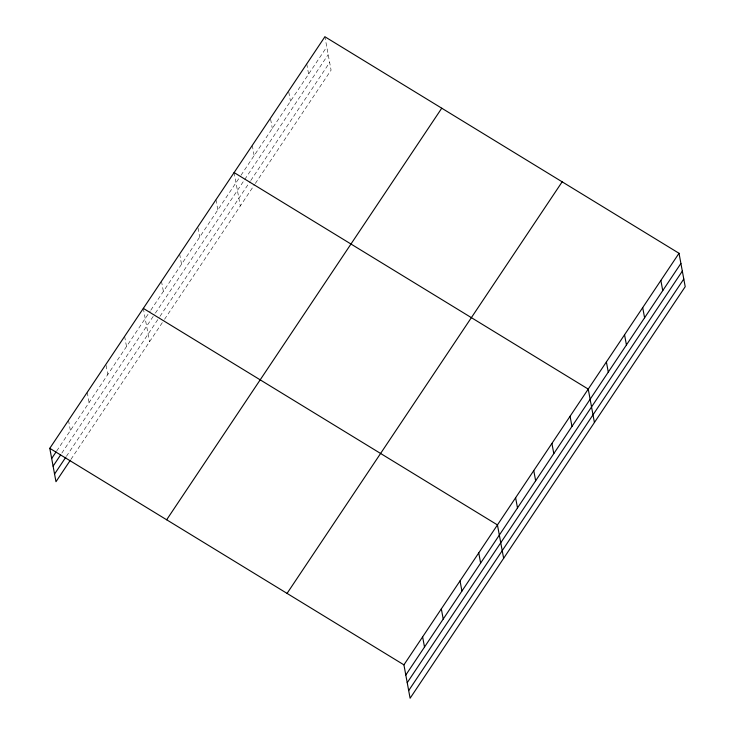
<?xml version="1.0" encoding="UTF-8"?>
<svg xmlns="http://www.w3.org/2000/svg" width="735" height="735" viewBox="0 0 735 735"><rect width="100%" height="100%" fill="white"/><g stroke="black" fill="none" stroke-linecap="round" stroke-linejoin="round"><path stroke-width="0.55" stroke-dasharray="3.67 2.76" d="M56.668 451.033L150.216 311.07M150.85 310.133L240.382 176.189M241.006 175.252L326.781 46.921M61.823 453.1L154.773 314.047M155.397 313.11L328.196 54.583M66.407 456.334L159.366 317.263M159.991 316.326L250.148 181.444M250.773 180.507L329.666 62.484M70.946 459.329L163.914 320.239M164.539 319.302L254.696 184.421M255.33 183.484L331.081 70.147L324.898 36.75M306.734 63.917L308.617 74.088M288.772 92.095L290.463 101.246M270.609 119.263L272.308 128.414M252.27 145.401L254.154 155.581M234.107 172.569L240.299 205.965M215.952 199.736L217.836 209.907M197.981 227.914L199.681 237.065M179.643 254.062L181.527 264.233M161.479 281.229L163.372 291.4M143.325 308.388L149.517 341.784M124.619 336.373L126.503 346.543M106.097 365.378L107.797 374.538M87.208 392.352L89.091 402.523M68.502 420.337L70.385 430.508"/><path stroke-width="1.1" d="M70.321 460.266L55.979 481.719L49.787 448.322L324.898 36.75L679.021 253.281L685.213 286.678L410.102 698.25L403.919 664.853L679.021 253.281M51.68 458.493L56.044 451.961M53.095 466.155L60.582 454.965M54.555 474.057L65.782 457.262M166.652 519.783L441.753 108.201M287.054 593.402L562.156 181.83M405.803 675.024L680.904 263.452M407.227 682.686L682.328 271.114M408.688 690.588L683.789 279.015M234.107 172.569L588.239 389.1L594.422 422.496M143.325 308.388L497.448 524.919L503.64 558.315M49.787 448.322L403.919 664.853M660.866 280.448L662.75 290.619M642.702 307.607L644.595 317.777M624.548 334.774L626.431 344.945M606.393 361.932L608.277 372.112M570.075 416.267L571.968 426.438M551.921 443.425L553.804 453.596M533.766 470.593L535.65 480.763M515.612 497.751L517.495 507.931M478.742 552.904L480.626 563.074M460.036 580.889L461.92 591.069M441.331 608.883L443.214 619.054M422.625 636.868L424.508 647.039"/></g></svg>
